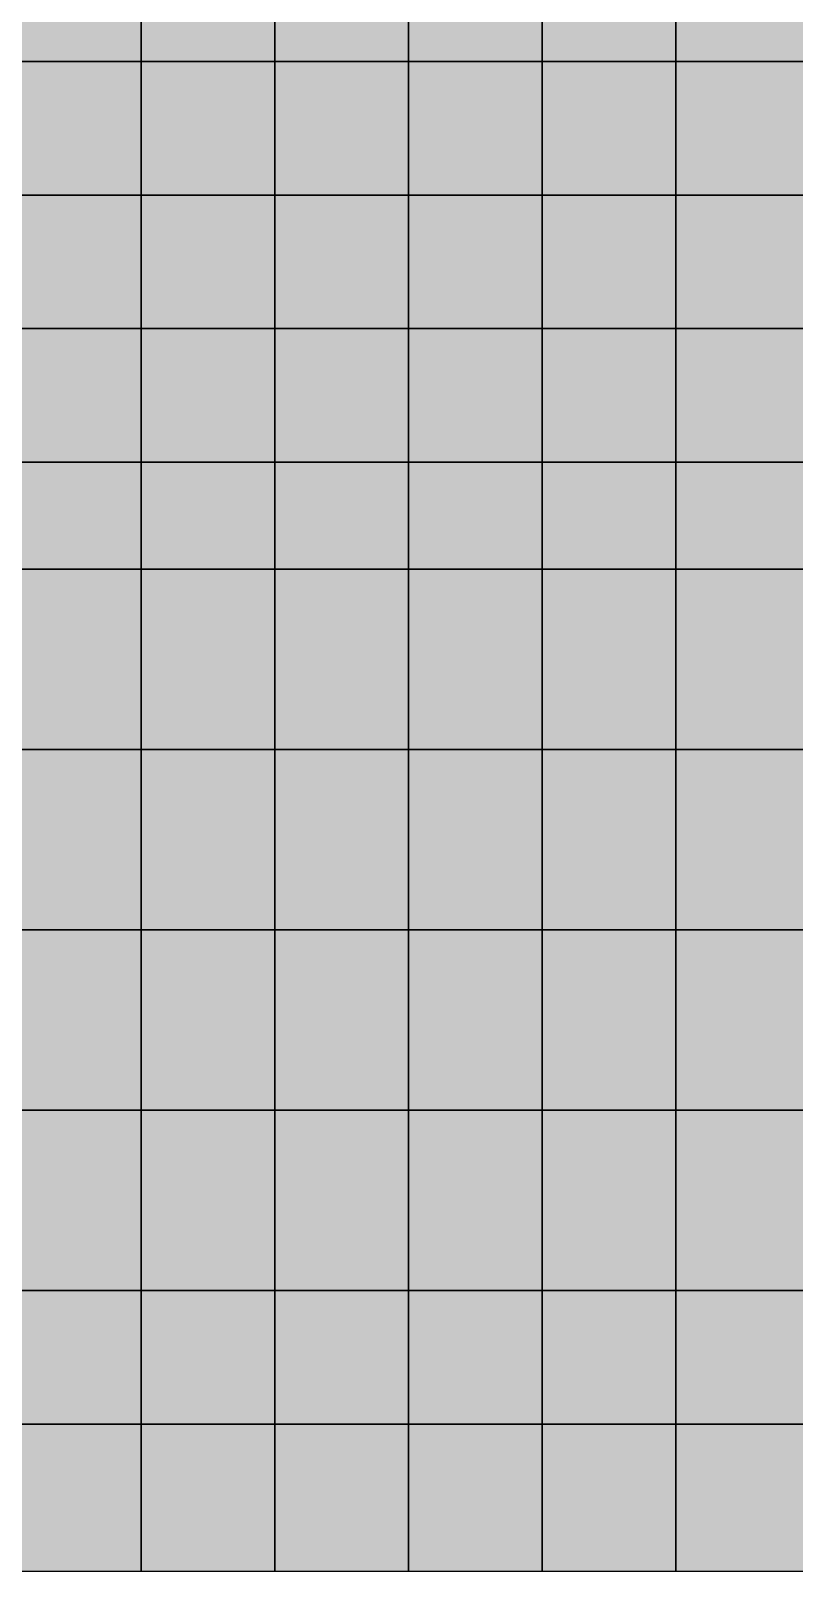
# Model space of a CAD drawing. Header units: inches. Extents: x -100 to 146, y -140 to 41.
# Drawn here: x 12.48 to 18.2, y -41.4 to -29.87 of the extents above; entities that cross this region are included whole.
import ezdxf

# ---------------------------------------------------------------- set-up
doc = ezdxf.new("R2010")
doc.units = ezdxf.units.IN
doc.header["$MEASUREMENT"] = 0
for name, color, linetype in [('Contour 1-01', 7, 'Continuous'), ('Mesh-Ag1', 7, 'Continuous'), ('Mesh-CDM(50%)_Ac1①', 7, 'Continuous'), ('Mesh-CDM(50%)_Acs', 7, 'Continuous'), ('Mesh-Dc1', 7, 'Continuous'), ('Mesh-Dg1', 7, 'Continuous'), ('Mesh-Ds1', 7, 'Continuous'), ('Undeformed Mesh-Ag1', 7, 'Continuous'), ('Undeformed Mesh-CDM(50%)_Ac1①', 7, 'Continuous'), ('Undeformed Mesh-CDM(50%)_Acs', 7, 'Continuous'), ('Undeformed Mesh-Dc1', 7, 'Continuous'), ('Undeformed Mesh-Dg1', 7, 'Continuous'), ('Undeformed Mesh-Ds1', 7, 'Continuous')]:
    doc.layers.add(name, color=color, linetype=linetype)

msp = doc.modelspace()

# ---------------------------------------------------------------- linework, layer by layer
at = {"color": 7, "true_color": 0xffffff, "transparency": 33554687}
for points in [[(13.31103, -28.5), (12.25, -28.5), (12.25, -30.1)], [(13.31103, -28.5), (12.25, -30.1), (13.31103, -30.1)], [(13.31103, -28.5), (13.31103, -30.1), (14.31103, -30.1)], [(13.31103, -28.5), (14.31103, -30.1), (14.31103, -28.5)], [(15.31103, -28.5), (14.31103, -28.5), (14.31103, -30.1)], [(15.31103, -28.5), (14.31103, -30.1), (15.31103, -30.1)], [(16.31103, -28.5), (15.31103, -28.5), (15.31103, -30.1)], [(16.31103, -28.5), (15.31103, -30.1), (16.31103, -30.1)], [(17.31103, -28.5), (16.31103, -28.5), (16.31103, -30.1)], [(17.31103, -28.5), (16.31103, -30.1), (17.31103, -30.1)], [(18.31103, -28.5), (17.31103, -28.5), (17.31103, -30.1)], [(18.31103, -28.5), (17.31103, -30.1), (18.31103, -30.1)], [(12.25, -31.1), (13.31103, -31.1), (13.31103, -30.1)], [(12.25, -31.1), (13.31103, -30.1), (12.25, -30.1)], [(13.31103, -31.1), (14.31103, -31.1), (14.31103, -30.1)], [(13.31103, -31.1), (14.31103, -30.1), (13.31103, -30.1)], [(14.31103, -31.1), (15.31103, -31.1), (15.31103, -30.1)], [(14.31103, -31.1), (15.31103, -30.1), (14.31103, -30.1)], [(15.31103, -31.1), (16.31103, -31.1), (16.31103, -30.1)], [(15.31103, -31.1), (16.31103, -30.1), (15.31103, -30.1)], [(16.31103, -31.1), (17.31103, -31.1), (17.31103, -30.1)], [(16.31103, -31.1), (17.31103, -30.1), (16.31103, -30.1)], [(17.31103, -30.1), (17.31103, -31.1), (18.31103, -31.1)], [(17.31103, -30.1), (18.31103, -31.1), (18.31103, -30.1)], [(13.31103, -31.1), (12.25, -31.1), (12.25, -32.1)], [(13.31103, -31.1), (12.25, -32.1), (13.31103, -32.1)], [(13.31103, -31.1), (13.31103, -32.1), (14.31103, -32.1)], [(13.31103, -31.1), (14.31103, -32.1), (14.31103, -31.1)], [(15.31103, -31.1), (14.31103, -31.1), (14.31103, -32.1)], [(15.31103, -31.1), (14.31103, -32.1), (15.31103, -32.1)], [(16.31103, -31.1), (15.31103, -31.1), (15.31103, -32.1)], [(16.31103, -31.1), (15.31103, -32.1), (16.31103, -32.1)], [(17.31103, -31.1), (16.31103, -31.1), (16.31103, -32.1)], [(17.31103, -31.1), (16.31103, -32.1), (17.31103, -32.1)], [(18.31103, -31.1), (17.31103, -31.1), (17.31103, -32.1)], [(18.31103, -31.1), (17.31103, -32.1), (18.31103, -32.1)], [(12.25, -33.1), (13.31103, -33.1), (13.31103, -32.1)], [(12.25, -33.1), (13.31103, -32.1), (12.25, -32.1)], [(13.31103, -33.1), (14.31103, -33.1), (14.31103, -32.1)], [(13.31103, -33.1), (14.31103, -32.1), (13.31103, -32.1)], [(14.31103, -33.1), (15.31103, -33.1), (15.31103, -32.1)], [(14.31103, -33.1), (15.31103, -32.1), (14.31103, -32.1)], [(15.31103, -33.1), (16.31103, -33.1), (16.31103, -32.1)], [(15.31103, -33.1), (16.31103, -32.1), (15.31103, -32.1)], [(16.31103, -33.1), (17.31103, -33.1), (17.31103, -32.1)], [(16.31103, -33.1), (17.31103, -32.1), (16.31103, -32.1)], [(17.31103, -33.1), (18.31103, -33.1), (18.31103, -32.1)], [(17.31103, -33.1), (18.31103, -32.1), (17.31103, -32.1)], [(12.25, -33.9), (13.31103, -33.9), (13.31103, -33.1)], [(12.25, -33.9), (13.31103, -33.1), (12.25, -33.1)], [(13.31103, -33.9), (14.31103, -33.9), (14.31103, -33.1)], [(13.31103, -33.9), (14.31103, -33.1), (13.31103, -33.1)], [(14.31103, -33.9), (15.31103, -33.9), (15.31103, -33.1)], [(14.31103, -33.9), (15.31103, -33.1), (14.31103, -33.1)], [(15.31103, -33.9), (16.31103, -33.9), (16.31103, -33.1)], [(15.31103, -33.9), (16.31103, -33.1), (15.31103, -33.1)], [(16.31103, -33.9), (17.31103, -33.9), (17.31103, -33.1)], [(16.31103, -33.9), (17.31103, -33.1), (16.31103, -33.1)], [(17.31103, -33.9), (18.31103, -33.9), (18.31103, -33.1)], [(17.31103, -33.9), (18.31103, -33.1), (17.31103, -33.1)], [(12.25, -33.9), (12.25, -35.25), (13.31103, -35.25)], [(12.25, -33.9), (13.31103, -35.25), (13.31103, -33.9)], [(13.31103, -35.25), (14.31103, -35.25), (14.31103, -33.9)], [(13.31103, -35.25), (14.31103, -33.9), (13.31103, -33.9)], [(14.31103, -35.25), (15.31103, -35.25), (15.31103, -33.9)], [(14.31103, -35.25), (15.31103, -33.9), (14.31103, -33.9)], [(15.31103, -33.9), (15.31103, -35.25), (16.31103, -35.25)], [(15.31103, -33.9), (16.31103, -35.25), (16.31103, -33.9)], [(16.31103, -35.25), (17.31103, -35.25), (17.31103, -33.9)], [(16.31103, -35.25), (17.31103, -33.9), (16.31103, -33.9)], [(17.31103, -33.9), (17.31103, -35.25), (18.31103, -35.25)], [(17.31103, -33.9), (18.31103, -35.25), (18.31103, -33.9)], [(12.25, -36.6), (13.31103, -36.6), (13.31103, -35.25)], [(12.25, -36.6), (13.31103, -35.25), (12.25, -35.25)], [(13.31103, -36.6), (14.31103, -36.6), (14.31103, -35.25)], [(13.31103, -36.6), (14.31103, -35.25), (13.31103, -35.25)], [(14.31103, -36.6), (15.31103, -36.6), (15.31103, -35.25)], [(14.31103, -36.6), (15.31103, -35.25), (14.31103, -35.25)], [(15.31103, -36.6), (16.31103, -36.6), (16.31103, -35.25)], [(15.31103, -36.6), (16.31103, -35.25), (15.31103, -35.25)], [(16.31103, -36.6), (17.31103, -36.6), (17.31103, -35.25)], [(16.31103, -36.6), (17.31103, -35.25), (16.31103, -35.25)], [(17.31103, -35.25), (17.31103, -36.6), (18.31103, -36.6)], [(17.31103, -35.25), (18.31103, -36.6), (18.31103, -35.25)], [(12.25, -37.95), (13.31103, -37.95), (13.31103, -36.6)], [(12.25, -37.95), (13.31103, -36.6), (12.25, -36.6)], [(13.31103, -37.95), (14.31103, -37.95), (14.31103, -36.6)], [(13.31103, -37.95), (14.31103, -36.6), (13.31103, -36.6)], [(14.31103, -37.95), (15.31103, -37.95), (15.31103, -36.6)], [(14.31103, -37.95), (15.31103, -36.6), (14.31103, -36.6)], [(15.31103, -36.6), (15.31103, -37.95), (16.31103, -37.95)], [(15.31103, -36.6), (16.31103, -37.95), (16.31103, -36.6)], [(16.31103, -37.95), (17.31103, -37.95), (17.31103, -36.6)], [(16.31103, -37.95), (17.31103, -36.6), (16.31103, -36.6)], [(17.31103, -36.6), (17.31103, -37.95), (18.31103, -37.95)], [(17.31103, -36.6), (18.31103, -37.95), (18.31103, -36.6)], [(13.31103, -37.95), (12.25, -37.95), (12.25, -39.3)], [(13.31103, -37.95), (12.25, -39.3), (13.31103, -39.3)], [(13.31103, -37.95), (13.31103, -39.3), (14.31103, -39.3)], [(13.31103, -37.95), (14.31103, -39.3), (14.31103, -37.95)], [(15.31103, -37.95), (14.31103, -37.95), (14.31103, -39.3)], [(15.31103, -37.95), (14.31103, -39.3), (15.31103, -39.3)], [(16.31103, -37.95), (15.31103, -37.95), (15.31103, -39.3)], [(16.31103, -37.95), (15.31103, -39.3), (16.31103, -39.3)], [(17.31103, -37.95), (16.31103, -37.95), (16.31103, -39.3)], [(17.31103, -37.95), (16.31103, -39.3), (17.31103, -39.3)], [(17.31103, -37.95), (17.31103, -39.3), (18.31103, -39.3)], [(17.31103, -37.95), (18.31103, -39.3), (18.31103, -37.95)], [(12.25, -40.3), (13.31103, -40.3), (13.31103, -39.3)], [(12.25, -40.3), (13.31103, -39.3), (12.25, -39.3)], [(13.31103, -39.3), (13.31103, -40.3), (14.31103, -40.3)], [(13.31103, -39.3), (14.31103, -40.3), (14.31103, -39.3)], [(14.31103, -40.3), (15.31103, -40.3), (15.31103, -39.3)], [(14.31103, -40.3), (15.31103, -39.3), (14.31103, -39.3)], [(15.31103, -40.3), (16.31103, -40.3), (16.31103, -39.3)], [(15.31103, -40.3), (16.31103, -39.3), (15.31103, -39.3)], [(16.31103, -40.3), (17.31103, -40.3), (17.31103, -39.3)], [(16.31103, -40.3), (17.31103, -39.3), (16.31103, -39.3)], [(17.31103, -40.3), (18.31103, -40.3), (18.31103, -39.3)], [(17.31103, -40.3), (18.31103, -39.3), (17.31103, -39.3)], [(13.31103, -40.3), (12.25, -40.3), (12.25, -41.4)], [(13.31103, -40.3), (12.25, -41.4), (13.31103, -41.4)], [(13.31103, -40.3), (13.31103, -41.4), (14.31103, -41.4)], [(13.31103, -40.3), (14.31103, -41.4), (14.31103, -40.3)], [(15.31103, -40.3), (14.31103, -40.3), (14.31103, -41.4)], [(15.31103, -40.3), (14.31103, -41.4), (15.31103, -41.4)], [(16.31103, -40.3), (15.31103, -40.3), (15.31103, -41.4)], [(16.31103, -40.3), (15.31103, -41.4), (16.31103, -41.4)], [(17.31103, -40.3), (16.31103, -40.3), (16.31103, -41.4)], [(17.31103, -40.3), (16.31103, -41.4), (17.31103, -41.4)], [(18.31103, -40.3), (17.31103, -40.3), (17.31103, -41.4)], [(18.31103, -40.3), (17.31103, -41.4), (18.31103, -41.4)]]:
    msp.add_solid(points, dxfattribs=at)
at = {"layer": 'Contour 1-01', "color": 5, "true_color": 0x0000ff}
for points in [[(13.31103, -28.5), (12.25, -28.5), (12.25, -30.1)], [(13.31103, -28.5), (12.25, -30.1), (13.31103, -30.1)], [(13.31103, -28.5), (13.31103, -30.1), (14.31103, -30.1)], [(13.31103, -28.5), (14.31103, -30.1), (14.31103, -28.5)], [(15.31103, -28.5), (14.31103, -28.5), (14.31103, -30.1)], [(15.31103, -28.5), (14.31103, -30.1), (15.31103, -30.1)], [(16.31103, -28.5), (15.31103, -28.5), (15.31103, -30.1)], [(16.31103, -28.5), (15.31103, -30.1), (16.31103, -30.1)], [(17.31103, -28.5), (16.31103, -28.5), (16.31103, -30.1)], [(17.31103, -28.5), (16.31103, -30.1), (17.31103, -30.1)], [(18.31103, -28.5), (17.31103, -28.5), (17.31103, -30.1)], [(18.31103, -28.5), (17.31103, -30.1), (18.31103, -30.1)], [(12.25, -31.1), (13.31103, -31.1), (13.31103, -30.1)], [(12.25, -31.1), (13.31103, -30.1), (12.25, -30.1)], [(13.31103, -31.1), (14.31103, -31.1), (14.31103, -30.1)], [(13.31103, -31.1), (14.31103, -30.1), (13.31103, -30.1)], [(14.31103, -31.1), (15.31103, -31.1), (15.31103, -30.1)], [(14.31103, -31.1), (15.31103, -30.1), (14.31103, -30.1)], [(15.31103, -31.1), (16.31103, -31.1), (16.31103, -30.1)], [(15.31103, -31.1), (16.31103, -30.1), (15.31103, -30.1)], [(16.31103, -31.1), (17.31103, -31.1), (17.31103, -30.1)], [(16.31103, -31.1), (17.31103, -30.1), (16.31103, -30.1)], [(17.31103, -30.1), (17.31103, -31.1), (18.31103, -31.1)], [(17.31103, -30.1), (18.31103, -31.1), (18.31103, -30.1)], [(13.31103, -31.1), (12.25, -31.1), (12.25, -32.1)], [(13.31103, -31.1), (12.25, -32.1), (13.31103, -32.1)], [(13.31103, -31.1), (13.31103, -32.1), (14.31103, -32.1)], [(13.31103, -31.1), (14.31103, -32.1), (14.31103, -31.1)], [(15.31103, -31.1), (14.31103, -31.1), (14.31103, -32.1)], [(15.31103, -31.1), (14.31103, -32.1), (15.31103, -32.1)], [(16.31103, -31.1), (15.31103, -31.1), (15.31103, -32.1)], [(16.31103, -31.1), (15.31103, -32.1), (16.31103, -32.1)], [(17.31103, -31.1), (16.31103, -31.1), (16.31103, -32.1)], [(17.31103, -31.1), (16.31103, -32.1), (17.31103, -32.1)], [(18.31103, -31.1), (17.31103, -31.1), (17.31103, -32.1)], [(18.31103, -31.1), (17.31103, -32.1), (18.31103, -32.1)], [(12.25, -33.1), (13.31103, -33.1), (13.31103, -32.1)], [(12.25, -33.1), (13.31103, -32.1), (12.25, -32.1)], [(13.31103, -33.1), (14.31103, -33.1), (14.31103, -32.1)], [(13.31103, -33.1), (14.31103, -32.1), (13.31103, -32.1)], [(14.31103, -33.1), (15.31103, -33.1), (15.31103, -32.1)], [(14.31103, -33.1), (15.31103, -32.1), (14.31103, -32.1)], [(15.31103, -33.1), (16.31103, -33.1), (16.31103, -32.1)], [(15.31103, -33.1), (16.31103, -32.1), (15.31103, -32.1)], [(16.31103, -33.1), (17.31103, -33.1), (17.31103, -32.1)], [(16.31103, -33.1), (17.31103, -32.1), (16.31103, -32.1)], [(17.31103, -33.1), (18.31103, -33.1), (18.31103, -32.1)], [(17.31103, -33.1), (18.31103, -32.1), (17.31103, -32.1)], [(12.25, -33.9), (13.31103, -33.9), (13.31103, -33.1)], [(12.25, -33.9), (13.31103, -33.1), (12.25, -33.1)], [(13.31103, -33.9), (14.31103, -33.9), (14.31103, -33.1)], [(13.31103, -33.9), (14.31103, -33.1), (13.31103, -33.1)], [(14.31103, -33.9), (15.31103, -33.9), (15.31103, -33.1)], [(14.31103, -33.9), (15.31103, -33.1), (14.31103, -33.1)], [(15.31103, -33.9), (16.31103, -33.9), (16.31103, -33.1)], [(15.31103, -33.9), (16.31103, -33.1), (15.31103, -33.1)], [(16.31103, -33.9), (17.31103, -33.9), (17.31103, -33.1)], [(16.31103, -33.9), (17.31103, -33.1), (16.31103, -33.1)], [(17.31103, -33.9), (18.31103, -33.9), (18.31103, -33.1)], [(17.31103, -33.9), (18.31103, -33.1), (17.31103, -33.1)], [(12.25, -33.9), (12.25, -35.25), (13.31103, -35.25)], [(12.25, -33.9), (13.31103, -35.25), (13.31103, -33.9)], [(13.31103, -35.25), (14.31103, -35.25), (14.31103, -33.9)], [(13.31103, -35.25), (14.31103, -33.9), (13.31103, -33.9)], [(14.31103, -35.25), (15.31103, -35.25), (15.31103, -33.9)], [(14.31103, -35.25), (15.31103, -33.9), (14.31103, -33.9)], [(15.31103, -33.9), (15.31103, -35.25), (16.31103, -35.25)], [(15.31103, -33.9), (16.31103, -35.25), (16.31103, -33.9)], [(16.31103, -35.25), (17.31103, -35.25), (17.31103, -33.9)], [(16.31103, -35.25), (17.31103, -33.9), (16.31103, -33.9)], [(17.31103, -33.9), (17.31103, -35.25), (18.31103, -35.25)], [(17.31103, -33.9), (18.31103, -35.25), (18.31103, -33.9)], [(12.25, -36.6), (13.31103, -36.6), (13.31103, -35.25)], [(12.25, -36.6), (13.31103, -35.25), (12.25, -35.25)], [(13.31103, -36.6), (14.31103, -36.6), (14.31103, -35.25)], [(13.31103, -36.6), (14.31103, -35.25), (13.31103, -35.25)], [(14.31103, -36.6), (15.31103, -36.6), (15.31103, -35.25)], [(14.31103, -36.6), (15.31103, -35.25), (14.31103, -35.25)], [(15.31103, -36.6), (16.31103, -36.6), (16.31103, -35.25)], [(15.31103, -36.6), (16.31103, -35.25), (15.31103, -35.25)], [(16.31103, -36.6), (17.31103, -36.6), (17.31103, -35.25)], [(16.31103, -36.6), (17.31103, -35.25), (16.31103, -35.25)], [(17.31103, -35.25), (17.31103, -36.6), (18.31103, -36.6)], [(17.31103, -35.25), (18.31103, -36.6), (18.31103, -35.25)], [(12.25, -37.95), (13.31103, -37.95), (13.31103, -36.6)], [(12.25, -37.95), (13.31103, -36.6), (12.25, -36.6)], [(13.31103, -37.95), (14.31103, -37.95), (14.31103, -36.6)], [(13.31103, -37.95), (14.31103, -36.6), (13.31103, -36.6)], [(14.31103, -37.95), (15.31103, -37.95), (15.31103, -36.6)], [(14.31103, -37.95), (15.31103, -36.6), (14.31103, -36.6)], [(15.31103, -36.6), (15.31103, -37.95), (16.31103, -37.95)], [(15.31103, -36.6), (16.31103, -37.95), (16.31103, -36.6)], [(16.31103, -37.95), (17.31103, -37.95), (17.31103, -36.6)], [(16.31103, -37.95), (17.31103, -36.6), (16.31103, -36.6)], [(17.31103, -36.6), (17.31103, -37.95), (18.31103, -37.95)], [(17.31103, -36.6), (18.31103, -37.95), (18.31103, -36.6)], [(13.31103, -37.95), (12.25, -37.95), (12.25, -39.3)], [(13.31103, -37.95), (12.25, -39.3), (13.31103, -39.3)], [(13.31103, -37.95), (13.31103, -39.3), (14.31103, -39.3)], [(13.31103, -37.95), (14.31103, -39.3), (14.31103, -37.95)], [(15.31103, -37.95), (14.31103, -37.95), (14.31103, -39.3)], [(15.31103, -37.95), (14.31103, -39.3), (15.31103, -39.3)], [(16.31103, -37.95), (15.31103, -37.95), (15.31103, -39.3)], [(16.31103, -37.95), (15.31103, -39.3), (16.31103, -39.3)], [(17.31103, -37.95), (16.31103, -37.95), (16.31103, -39.3)], [(17.31103, -37.95), (16.31103, -39.3), (17.31103, -39.3)], [(17.31103, -37.95), (17.31103, -39.3), (18.31103, -39.3)], [(17.31103, -37.95), (18.31103, -39.3), (18.31103, -37.95)], [(12.25, -40.3), (13.31103, -40.3), (13.31103, -39.3)], [(12.25, -40.3), (13.31103, -39.3), (12.25, -39.3)], [(13.31103, -39.3), (13.31103, -40.3), (14.31103, -40.3)], [(13.31103, -39.3), (14.31103, -40.3), (14.31103, -39.3)], [(14.31103, -40.3), (15.31103, -40.3), (15.31103, -39.3)], [(14.31103, -40.3), (15.31103, -39.3), (14.31103, -39.3)], [(15.31103, -40.3), (16.31103, -40.3), (16.31103, -39.3)], [(15.31103, -40.3), (16.31103, -39.3), (15.31103, -39.3)], [(16.31103, -40.3), (17.31103, -40.3), (17.31103, -39.3)], [(16.31103, -40.3), (17.31103, -39.3), (16.31103, -39.3)], [(17.31103, -40.3), (18.31103, -40.3), (18.31103, -39.3)], [(17.31103, -40.3), (18.31103, -39.3), (17.31103, -39.3)], [(13.31103, -40.3), (12.25, -40.3), (12.25, -41.4)], [(13.31103, -40.3), (12.25, -41.4), (13.31103, -41.4)], [(13.31103, -40.3), (13.31103, -41.4), (14.31103, -41.4)], [(13.31103, -40.3), (14.31103, -41.4), (14.31103, -40.3)], [(15.31103, -40.3), (14.31103, -40.3), (14.31103, -41.4)], [(15.31103, -40.3), (14.31103, -41.4), (15.31103, -41.4)], [(16.31103, -40.3), (15.31103, -40.3), (15.31103, -41.4)], [(16.31103, -40.3), (15.31103, -41.4), (16.31103, -41.4)], [(17.31103, -40.3), (16.31103, -40.3), (16.31103, -41.4)], [(17.31103, -40.3), (16.31103, -41.4), (17.31103, -41.4)], [(18.31103, -40.3), (17.31103, -40.3), (17.31103, -41.4)], [(18.31103, -40.3), (17.31103, -41.4), (18.31103, -41.4)]]:
    msp.add_solid(points, dxfattribs=at)
at = {"layer": 'Mesh-Ag1', "color": 18, "true_color": 0x000000, "transparency": 33554559}
for p, q in [((13.31103, -33.1), (12.25, -33.1)), ((13.31103, -33.9), (13.31103, -33.1)), ((14.31103, -33.1), (13.31103, -33.1)), ((13.31103, -33.1), (13.31103, -33.9)), ((14.31103, -33.9), (14.31103, -33.1)), ((15.31103, -33.1), (14.31103, -33.1)), ((14.31103, -33.1), (14.31103, -33.9)), ((15.31103, -33.9), (15.31103, -33.1)), ((16.31103, -33.1), (15.31103, -33.1)), ((15.31103, -33.1), (15.31103, -33.9)), ((16.31103, -33.9), (16.31103, -33.1)), ((17.31103, -33.1), (16.31103, -33.1)), ((16.31103, -33.1), (16.31103, -33.9)), ((17.31103, -33.9), (17.31103, -33.1)), ((18.31103, -33.1), (17.31103, -33.1)), ((17.31103, -33.1), (17.31103, -33.9)), ((12.25, -33.9), (13.31103, -33.9)), ((13.31103, -33.9), (14.31103, -33.9)), ((14.31103, -33.9), (15.31103, -33.9)), ((15.31103, -33.9), (16.31103, -33.9)), ((16.31103, -33.9), (17.31103, -33.9)), ((17.31103, -33.9), (18.31103, -33.9))]:
    msp.add_line(p, q, dxfattribs=at)
at = {"layer": 'Mesh-CDM(50%)_Ac1①', "color": 18, "true_color": 0x000000, "transparency": 33554559}
for p, q in [((13.31103, -30.1), (13.31103, -28.5)), ((13.31103, -28.5), (13.31103, -30.1)), ((14.31103, -30.1), (14.31103, -28.5)), ((14.31103, -28.5), (14.31103, -30.1)), ((15.31103, -30.1), (15.31103, -28.5)), ((15.31103, -28.5), (15.31103, -30.1)), ((16.31103, -30.1), (16.31103, -28.5)), ((16.31103, -28.5), (16.31103, -30.1)), ((17.31103, -30.1), (17.31103, -28.5)), ((17.31103, -28.5), (17.31103, -30.1)), ((12.25, -30.1), (13.31103, -30.1)), ((13.31103, -30.1), (14.31103, -30.1)), ((14.31103, -30.1), (15.31103, -30.1)), ((15.31103, -30.1), (16.31103, -30.1)), ((16.31103, -30.1), (17.31103, -30.1)), ((17.31103, -30.1), (18.31103, -30.1))]:
    msp.add_line(p, q, dxfattribs=at)
at = {"layer": 'Mesh-CDM(50%)_Acs', "color": 18, "true_color": 0x000000, "transparency": 33554559}
for p, q in [((13.31103, -30.1), (12.25, -30.1)), ((13.31103, -31.1), (13.31103, -30.1)), ((14.31103, -30.1), (13.31103, -30.1)), ((13.31103, -30.1), (13.31103, -31.1)), ((14.31103, -31.1), (14.31103, -30.1)), ((15.31103, -30.1), (14.31103, -30.1)), ((14.31103, -30.1), (14.31103, -31.1)), ((15.31103, -31.1), (15.31103, -30.1)), ((16.31103, -30.1), (15.31103, -30.1)), ((15.31103, -30.1), (15.31103, -31.1)), ((16.31103, -31.1), (16.31103, -30.1)), ((17.31103, -30.1), (16.31103, -30.1)), ((16.31103, -30.1), (16.31103, -31.1)), ((17.31103, -31.1), (17.31103, -30.1)), ((17.31103, -30.1), (17.31103, -31.1)), ((18.31103, -30.1), (17.31103, -30.1)), ((13.31103, -31.1), (12.25, -31.1)), ((12.25, -31.1), (13.31103, -31.1)), ((13.31103, -32.1), (13.31103, -31.1)), ((13.31103, -31.1), (13.31103, -32.1)), ((14.31103, -31.1), (13.31103, -31.1)), ((13.31103, -31.1), (14.31103, -31.1)), ((14.31103, -32.1), (14.31103, -31.1)), ((15.31103, -31.1), (14.31103, -31.1)), ((14.31103, -31.1), (14.31103, -32.1)), ((14.31103, -31.1), (15.31103, -31.1)), ((15.31103, -32.1), (15.31103, -31.1)), ((16.31103, -31.1), (15.31103, -31.1)), ((15.31103, -31.1), (15.31103, -32.1)), ((15.31103, -31.1), (16.31103, -31.1)), ((16.31103, -32.1), (16.31103, -31.1)), ((17.31103, -31.1), (16.31103, -31.1)), ((16.31103, -31.1), (16.31103, -32.1)), ((16.31103, -31.1), (17.31103, -31.1)), ((17.31103, -32.1), (17.31103, -31.1)), ((18.31103, -31.1), (17.31103, -31.1)), ((17.31103, -31.1), (17.31103, -32.1)), ((17.31103, -31.1), (18.31103, -31.1)), ((13.31103, -32.1), (12.25, -32.1)), ((12.25, -32.1), (13.31103, -32.1)), ((13.31103, -33.1), (13.31103, -32.1)), ((14.31103, -32.1), (13.31103, -32.1)), ((13.31103, -32.1), (13.31103, -33.1)), ((13.31103, -32.1), (14.31103, -32.1)), ((14.31103, -33.1), (14.31103, -32.1)), ((15.31103, -32.1), (14.31103, -32.1)), ((14.31103, -32.1), (14.31103, -33.1)), ((14.31103, -32.1), (15.31103, -32.1)), ((15.31103, -33.1), (15.31103, -32.1)), ((16.31103, -32.1), (15.31103, -32.1)), ((15.31103, -32.1), (15.31103, -33.1)), ((15.31103, -32.1), (16.31103, -32.1)), ((16.31103, -33.1), (16.31103, -32.1)), ((17.31103, -32.1), (16.31103, -32.1)), ((16.31103, -32.1), (16.31103, -33.1)), ((16.31103, -32.1), (17.31103, -32.1)), ((17.31103, -33.1), (17.31103, -32.1)), ((18.31103, -32.1), (17.31103, -32.1)), ((17.31103, -32.1), (17.31103, -33.1)), ((17.31103, -32.1), (18.31103, -32.1)), ((12.25, -33.1), (13.31103, -33.1)), ((13.31103, -33.1), (14.31103, -33.1)), ((14.31103, -33.1), (15.31103, -33.1)), ((15.31103, -33.1), (16.31103, -33.1)), ((16.31103, -33.1), (17.31103, -33.1)), ((17.31103, -33.1), (18.31103, -33.1))]:
    msp.add_line(p, q, dxfattribs=at)
at = {"layer": 'Mesh-Dc1', "color": 18, "true_color": 0x000000, "transparency": 33554559}
for p, q in [((13.31103, -33.9), (12.25, -33.9)), ((13.31103, -35.25), (13.31103, -33.9)), ((14.31103, -33.9), (13.31103, -33.9)), ((13.31103, -33.9), (13.31103, -35.25)), ((14.31103, -35.25), (14.31103, -33.9)), ((15.31103, -33.9), (14.31103, -33.9)), ((14.31103, -33.9), (14.31103, -35.25)), ((15.31103, -35.25), (15.31103, -33.9)), ((15.31103, -33.9), (15.31103, -35.25)), ((16.31103, -33.9), (15.31103, -33.9)), ((16.31103, -35.25), (16.31103, -33.9)), ((17.31103, -33.9), (16.31103, -33.9)), ((16.31103, -33.9), (16.31103, -35.25)), ((17.31103, -35.25), (17.31103, -33.9)), ((17.31103, -33.9), (17.31103, -35.25)), ((18.31103, -33.9), (17.31103, -33.9)), ((13.31103, -35.25), (12.25, -35.25)), ((12.25, -35.25), (13.31103, -35.25)), ((13.31103, -36.6), (13.31103, -35.25)), ((14.31103, -35.25), (13.31103, -35.25)), ((13.31103, -35.25), (13.31103, -36.6)), ((13.31103, -35.25), (14.31103, -35.25)), ((14.31103, -36.6), (14.31103, -35.25)), ((15.31103, -35.25), (14.31103, -35.25)), ((14.31103, -35.25), (14.31103, -36.6)), ((14.31103, -35.25), (15.31103, -35.25)), ((15.31103, -36.6), (15.31103, -35.25)), ((16.31103, -35.25), (15.31103, -35.25)), ((15.31103, -35.25), (15.31103, -36.6)), ((15.31103, -35.25), (16.31103, -35.25)), ((16.31103, -36.6), (16.31103, -35.25)), ((17.31103, -35.25), (16.31103, -35.25)), ((16.31103, -35.25), (16.31103, -36.6)), ((16.31103, -35.25), (17.31103, -35.25)), ((17.31103, -36.6), (17.31103, -35.25)), ((17.31103, -35.25), (17.31103, -36.6)), ((18.31103, -35.25), (17.31103, -35.25)), ((17.31103, -35.25), (18.31103, -35.25)), ((13.31103, -36.6), (12.25, -36.6)), ((12.25, -36.6), (13.31103, -36.6)), ((13.31103, -37.95), (13.31103, -36.6)), ((14.31103, -36.6), (13.31103, -36.6)), ((13.31103, -36.6), (13.31103, -37.95)), ((13.31103, -36.6), (14.31103, -36.6)), ((14.31103, -37.95), (14.31103, -36.6)), ((15.31103, -36.6), (14.31103, -36.6)), ((14.31103, -36.6), (14.31103, -37.95)), ((14.31103, -36.6), (15.31103, -36.6)), ((15.31103, -37.95), (15.31103, -36.6)), ((15.31103, -36.6), (15.31103, -37.95)), ((16.31103, -36.6), (15.31103, -36.6)), ((15.31103, -36.6), (16.31103, -36.6)), ((16.31103, -37.95), (16.31103, -36.6)), ((17.31103, -36.6), (16.31103, -36.6)), ((16.31103, -36.6), (16.31103, -37.95)), ((16.31103, -36.6), (17.31103, -36.6)), ((17.31103, -37.95), (17.31103, -36.6)), ((17.31103, -36.6), (18.31103, -36.6)), ((17.31103, -36.6), (17.31103, -37.95)), ((18.31103, -36.6), (17.31103, -36.6)), ((12.25, -37.95), (13.31103, -37.95)), ((13.31103, -37.95), (12.25, -37.95)), ((13.31103, -39.3), (13.31103, -37.95)), ((13.31103, -37.95), (13.31103, -39.3)), ((14.31103, -37.95), (13.31103, -37.95)), ((13.31103, -37.95), (14.31103, -37.95)), ((14.31103, -39.3), (14.31103, -37.95)), ((15.31103, -37.95), (14.31103, -37.95)), ((14.31103, -37.95), (14.31103, -39.3)), ((14.31103, -37.95), (15.31103, -37.95)), ((15.31103, -39.3), (15.31103, -37.95)), ((16.31103, -37.95), (15.31103, -37.95)), ((15.31103, -37.95), (15.31103, -39.3)), ((15.31103, -37.95), (16.31103, -37.95)), ((16.31103, -39.3), (16.31103, -37.95)), ((17.31103, -37.95), (16.31103, -37.95)), ((16.31103, -37.95), (16.31103, -39.3)), ((16.31103, -37.95), (17.31103, -37.95)), ((17.31103, -39.3), (17.31103, -37.95)), ((17.31103, -37.95), (17.31103, -39.3)), ((18.31103, -37.95), (17.31103, -37.95)), ((17.31103, -37.95), (18.31103, -37.95)), ((12.25, -39.3), (13.31103, -39.3)), ((13.31103, -39.3), (14.31103, -39.3)), ((14.31103, -39.3), (15.31103, -39.3)), ((15.31103, -39.3), (16.31103, -39.3)), ((16.31103, -39.3), (17.31103, -39.3)), ((17.31103, -39.3), (18.31103, -39.3))]:
    msp.add_line(p, q, dxfattribs=at)
at = {"layer": 'Mesh-Dg1', "color": 18, "true_color": 0x000000, "transparency": 33554559}
for p, q in [((13.31103, -40.3), (12.25, -40.3)), ((13.31103, -41.4), (13.31103, -40.3)), ((13.31103, -40.3), (13.31103, -41.4)), ((14.31103, -40.3), (13.31103, -40.3)), ((14.31103, -41.4), (14.31103, -40.3)), ((15.31103, -40.3), (14.31103, -40.3)), ((14.31103, -40.3), (14.31103, -41.4)), ((15.31103, -41.4), (15.31103, -40.3)), ((16.31103, -40.3), (15.31103, -40.3)), ((15.31103, -40.3), (15.31103, -41.4)), ((16.31103, -41.4), (16.31103, -40.3)), ((17.31103, -40.3), (16.31103, -40.3)), ((16.31103, -40.3), (16.31103, -41.4)), ((17.31103, -41.4), (17.31103, -40.3)), ((18.31103, -40.3), (17.31103, -40.3)), ((17.31103, -40.3), (17.31103, -41.4)), ((12.25, -41.4), (13.31103, -41.4)), ((13.31103, -41.4), (14.31103, -41.4)), ((14.31103, -41.4), (15.31103, -41.4)), ((15.31103, -41.4), (16.31103, -41.4)), ((16.31103, -41.4), (17.31103, -41.4)), ((17.31103, -41.4), (18.31103, -41.4))]:
    msp.add_line(p, q, dxfattribs=at)
at = {"layer": 'Mesh-Ds1', "color": 18, "true_color": 0x000000, "transparency": 33554559}
for p, q in [((13.31103, -39.3), (12.25, -39.3)), ((13.31103, -40.3), (13.31103, -39.3)), ((13.31103, -39.3), (13.31103, -40.3)), ((14.31103, -39.3), (13.31103, -39.3)), ((14.31103, -40.3), (14.31103, -39.3)), ((15.31103, -39.3), (14.31103, -39.3)), ((14.31103, -39.3), (14.31103, -40.3)), ((15.31103, -40.3), (15.31103, -39.3)), ((16.31103, -39.3), (15.31103, -39.3)), ((15.31103, -39.3), (15.31103, -40.3)), ((16.31103, -40.3), (16.31103, -39.3)), ((17.31103, -39.3), (16.31103, -39.3)), ((16.31103, -39.3), (16.31103, -40.3)), ((17.31103, -40.3), (17.31103, -39.3)), ((18.31103, -39.3), (17.31103, -39.3)), ((17.31103, -39.3), (17.31103, -40.3)), ((12.25, -40.3), (13.31103, -40.3)), ((13.31103, -40.3), (14.31103, -40.3)), ((14.31103, -40.3), (15.31103, -40.3)), ((15.31103, -40.3), (16.31103, -40.3)), ((16.31103, -40.3), (17.31103, -40.3)), ((17.31103, -40.3), (18.31103, -40.3))]:
    msp.add_line(p, q, dxfattribs=at)
at = {"layer": 'Undeformed Mesh-Ag1', "color": 8, "true_color": 0x808080, "transparency": 33554687}
for p, q in [((13.31103, -33.1), (12.25, -33.1)), ((13.31103, -33.9), (13.31103, -33.1)), ((14.31103, -33.1), (13.31103, -33.1)), ((13.31103, -33.1), (13.31103, -33.9)), ((14.31103, -33.9), (14.31103, -33.1)), ((15.31103, -33.1), (14.31103, -33.1)), ((14.31103, -33.1), (14.31103, -33.9)), ((15.31103, -33.9), (15.31103, -33.1)), ((16.31103, -33.1), (15.31103, -33.1)), ((15.31103, -33.1), (15.31103, -33.9)), ((16.31103, -33.9), (16.31103, -33.1)), ((17.31103, -33.1), (16.31103, -33.1)), ((16.31103, -33.1), (16.31103, -33.9)), ((17.31103, -33.9), (17.31103, -33.1)), ((18.31103, -33.1), (17.31103, -33.1)), ((17.31103, -33.1), (17.31103, -33.9)), ((12.25, -33.9), (13.31103, -33.9)), ((13.31103, -33.9), (14.31103, -33.9)), ((14.31103, -33.9), (15.31103, -33.9)), ((15.31103, -33.9), (16.31103, -33.9)), ((16.31103, -33.9), (17.31103, -33.9)), ((17.31103, -33.9), (18.31103, -33.9))]:
    msp.add_line(p, q, dxfattribs=at)
at = {"layer": 'Undeformed Mesh-CDM(50%)_Ac1①', "color": 8, "true_color": 0x808080, "transparency": 33554687}
for p, q in [((13.31103, -30.1), (13.31103, -28.5)), ((13.31103, -28.5), (13.31103, -30.1)), ((14.31103, -30.1), (14.31103, -28.5)), ((14.31103, -28.5), (14.31103, -30.1)), ((15.31103, -30.1), (15.31103, -28.5)), ((15.31103, -28.5), (15.31103, -30.1)), ((16.31103, -30.1), (16.31103, -28.5)), ((16.31103, -28.5), (16.31103, -30.1)), ((17.31103, -30.1), (17.31103, -28.5)), ((17.31103, -28.5), (17.31103, -30.1)), ((12.25, -30.1), (13.31103, -30.1)), ((13.31103, -30.1), (14.31103, -30.1)), ((14.31103, -30.1), (15.31103, -30.1)), ((15.31103, -30.1), (16.31103, -30.1)), ((16.31103, -30.1), (17.31103, -30.1)), ((17.31103, -30.1), (18.31103, -30.1))]:
    msp.add_line(p, q, dxfattribs=at)
at = {"layer": 'Undeformed Mesh-CDM(50%)_Acs', "color": 8, "true_color": 0x808080, "transparency": 33554687}
for p, q in [((13.31103, -30.1), (12.25, -30.1)), ((13.31103, -31.1), (13.31103, -30.1)), ((14.31103, -30.1), (13.31103, -30.1)), ((13.31103, -30.1), (13.31103, -31.1)), ((14.31103, -31.1), (14.31103, -30.1)), ((15.31103, -30.1), (14.31103, -30.1)), ((14.31103, -30.1), (14.31103, -31.1)), ((15.31103, -31.1), (15.31103, -30.1)), ((16.31103, -30.1), (15.31103, -30.1)), ((15.31103, -30.1), (15.31103, -31.1)), ((16.31103, -31.1), (16.31103, -30.1)), ((17.31103, -30.1), (16.31103, -30.1)), ((16.31103, -30.1), (16.31103, -31.1)), ((17.31103, -31.1), (17.31103, -30.1)), ((17.31103, -30.1), (17.31103, -31.1)), ((18.31103, -30.1), (17.31103, -30.1)), ((13.31103, -31.1), (12.25, -31.1)), ((12.25, -31.1), (13.31103, -31.1)), ((13.31103, -32.1), (13.31103, -31.1)), ((13.31103, -31.1), (13.31103, -32.1)), ((14.31103, -31.1), (13.31103, -31.1)), ((13.31103, -31.1), (14.31103, -31.1)), ((14.31103, -32.1), (14.31103, -31.1)), ((15.31103, -31.1), (14.31103, -31.1)), ((14.31103, -31.1), (14.31103, -32.1)), ((14.31103, -31.1), (15.31103, -31.1)), ((15.31103, -32.1), (15.31103, -31.1)), ((16.31103, -31.1), (15.31103, -31.1)), ((15.31103, -31.1), (15.31103, -32.1)), ((15.31103, -31.1), (16.31103, -31.1)), ((16.31103, -32.1), (16.31103, -31.1)), ((17.31103, -31.1), (16.31103, -31.1)), ((16.31103, -31.1), (16.31103, -32.1)), ((16.31103, -31.1), (17.31103, -31.1)), ((17.31103, -32.1), (17.31103, -31.1)), ((18.31103, -31.1), (17.31103, -31.1)), ((17.31103, -31.1), (17.31103, -32.1)), ((17.31103, -31.1), (18.31103, -31.1)), ((13.31103, -32.1), (12.25, -32.1)), ((12.25, -32.1), (13.31103, -32.1)), ((13.31103, -33.1), (13.31103, -32.1)), ((14.31103, -32.1), (13.31103, -32.1)), ((13.31103, -32.1), (13.31103, -33.1)), ((13.31103, -32.1), (14.31103, -32.1)), ((14.31103, -33.1), (14.31103, -32.1)), ((15.31103, -32.1), (14.31103, -32.1)), ((14.31103, -32.1), (14.31103, -33.1)), ((14.31103, -32.1), (15.31103, -32.1)), ((15.31103, -33.1), (15.31103, -32.1)), ((16.31103, -32.1), (15.31103, -32.1)), ((15.31103, -32.1), (15.31103, -33.1)), ((15.31103, -32.1), (16.31103, -32.1)), ((16.31103, -33.1), (16.31103, -32.1)), ((17.31103, -32.1), (16.31103, -32.1)), ((16.31103, -32.1), (16.31103, -33.1)), ((16.31103, -32.1), (17.31103, -32.1)), ((17.31103, -33.1), (17.31103, -32.1)), ((18.31103, -32.1), (17.31103, -32.1)), ((17.31103, -32.1), (17.31103, -33.1)), ((17.31103, -32.1), (18.31103, -32.1)), ((12.25, -33.1), (13.31103, -33.1)), ((13.31103, -33.1), (14.31103, -33.1)), ((14.31103, -33.1), (15.31103, -33.1)), ((15.31103, -33.1), (16.31103, -33.1)), ((16.31103, -33.1), (17.31103, -33.1)), ((17.31103, -33.1), (18.31103, -33.1))]:
    msp.add_line(p, q, dxfattribs=at)
at = {"layer": 'Undeformed Mesh-Dc1', "color": 8, "true_color": 0x808080, "transparency": 33554687}
for p, q in [((13.31103, -33.9), (12.25, -33.9)), ((13.31103, -35.25), (13.31103, -33.9)), ((14.31103, -33.9), (13.31103, -33.9)), ((13.31103, -33.9), (13.31103, -35.25)), ((14.31103, -35.25), (14.31103, -33.9)), ((15.31103, -33.9), (14.31103, -33.9)), ((14.31103, -33.9), (14.31103, -35.25)), ((15.31103, -35.25), (15.31103, -33.9)), ((15.31103, -33.9), (15.31103, -35.25)), ((16.31103, -33.9), (15.31103, -33.9)), ((16.31103, -35.25), (16.31103, -33.9)), ((17.31103, -33.9), (16.31103, -33.9)), ((16.31103, -33.9), (16.31103, -35.25)), ((17.31103, -35.25), (17.31103, -33.9)), ((17.31103, -33.9), (17.31103, -35.25)), ((18.31103, -33.9), (17.31103, -33.9)), ((13.31103, -35.25), (12.25, -35.25)), ((12.25, -35.25), (13.31103, -35.25)), ((13.31103, -36.6), (13.31103, -35.25)), ((14.31103, -35.25), (13.31103, -35.25)), ((13.31103, -35.25), (13.31103, -36.6)), ((13.31103, -35.25), (14.31103, -35.25)), ((14.31103, -36.6), (14.31103, -35.25)), ((15.31103, -35.25), (14.31103, -35.25)), ((14.31103, -35.25), (14.31103, -36.6)), ((14.31103, -35.25), (15.31103, -35.25)), ((15.31103, -36.6), (15.31103, -35.25)), ((16.31103, -35.25), (15.31103, -35.25)), ((15.31103, -35.25), (15.31103, -36.6)), ((15.31103, -35.25), (16.31103, -35.25)), ((16.31103, -36.6), (16.31103, -35.25)), ((17.31103, -35.25), (16.31103, -35.25)), ((16.31103, -35.25), (16.31103, -36.6)), ((16.31103, -35.25), (17.31103, -35.25)), ((17.31103, -36.6), (17.31103, -35.25)), ((17.31103, -35.25), (17.31103, -36.6)), ((18.31103, -35.25), (17.31103, -35.25)), ((17.31103, -35.25), (18.31103, -35.25)), ((13.31103, -36.6), (12.25, -36.6)), ((12.25, -36.6), (13.31103, -36.6)), ((13.31103, -37.95), (13.31103, -36.6)), ((14.31103, -36.6), (13.31103, -36.6)), ((13.31103, -36.6), (13.31103, -37.95)), ((13.31103, -36.6), (14.31103, -36.6)), ((14.31103, -37.95), (14.31103, -36.6)), ((15.31103, -36.6), (14.31103, -36.6)), ((14.31103, -36.6), (14.31103, -37.95)), ((14.31103, -36.6), (15.31103, -36.6)), ((15.31103, -37.95), (15.31103, -36.6)), ((15.31103, -36.6), (15.31103, -37.95)), ((16.31103, -36.6), (15.31103, -36.6)), ((15.31103, -36.6), (16.31103, -36.6)), ((16.31103, -37.95), (16.31103, -36.6)), ((17.31103, -36.6), (16.31103, -36.6)), ((16.31103, -36.6), (16.31103, -37.95)), ((16.31103, -36.6), (17.31103, -36.6)), ((17.31103, -37.95), (17.31103, -36.6)), ((17.31103, -36.6), (18.31103, -36.6)), ((17.31103, -36.6), (17.31103, -37.95)), ((18.31103, -36.6), (17.31103, -36.6)), ((12.25, -37.95), (13.31103, -37.95)), ((13.31103, -37.95), (12.25, -37.95)), ((13.31103, -39.3), (13.31103, -37.95)), ((13.31103, -37.95), (13.31103, -39.3)), ((14.31103, -37.95), (13.31103, -37.95)), ((13.31103, -37.95), (14.31103, -37.95)), ((14.31103, -39.3), (14.31103, -37.95)), ((15.31103, -37.95), (14.31103, -37.95)), ((14.31103, -37.95), (14.31103, -39.3)), ((14.31103, -37.95), (15.31103, -37.95)), ((15.31103, -39.3), (15.31103, -37.95)), ((16.31103, -37.95), (15.31103, -37.95)), ((15.31103, -37.95), (15.31103, -39.3)), ((15.31103, -37.95), (16.31103, -37.95)), ((16.31103, -39.3), (16.31103, -37.95)), ((17.31103, -37.95), (16.31103, -37.95)), ((16.31103, -37.95), (16.31103, -39.3)), ((16.31103, -37.95), (17.31103, -37.95)), ((17.31103, -39.3), (17.31103, -37.95)), ((17.31103, -37.95), (17.31103, -39.3)), ((18.31103, -37.95), (17.31103, -37.95)), ((17.31103, -37.95), (18.31103, -37.95)), ((12.25, -39.3), (13.31103, -39.3)), ((13.31103, -39.3), (14.31103, -39.3)), ((14.31103, -39.3), (15.31103, -39.3)), ((15.31103, -39.3), (16.31103, -39.3)), ((16.31103, -39.3), (17.31103, -39.3)), ((17.31103, -39.3), (18.31103, -39.3))]:
    msp.add_line(p, q, dxfattribs=at)
at = {"layer": 'Undeformed Mesh-Dg1', "color": 8, "true_color": 0x808080, "transparency": 33554687}
for p, q in [((13.31103, -40.3), (12.25, -40.3)), ((13.31103, -41.4), (13.31103, -40.3)), ((13.31103, -40.3), (13.31103, -41.4)), ((14.31103, -40.3), (13.31103, -40.3)), ((14.31103, -41.4), (14.31103, -40.3)), ((15.31103, -40.3), (14.31103, -40.3)), ((14.31103, -40.3), (14.31103, -41.4)), ((15.31103, -41.4), (15.31103, -40.3)), ((16.31103, -40.3), (15.31103, -40.3)), ((15.31103, -40.3), (15.31103, -41.4)), ((16.31103, -41.4), (16.31103, -40.3)), ((17.31103, -40.3), (16.31103, -40.3)), ((16.31103, -40.3), (16.31103, -41.4)), ((17.31103, -41.4), (17.31103, -40.3)), ((18.31103, -40.3), (17.31103, -40.3)), ((17.31103, -40.3), (17.31103, -41.4)), ((12.25, -41.4), (13.31103, -41.4)), ((13.31103, -41.4), (14.31103, -41.4)), ((14.31103, -41.4), (15.31103, -41.4)), ((15.31103, -41.4), (16.31103, -41.4)), ((16.31103, -41.4), (17.31103, -41.4)), ((17.31103, -41.4), (18.31103, -41.4))]:
    msp.add_line(p, q, dxfattribs=at)
at = {"layer": 'Undeformed Mesh-Ds1', "color": 8, "true_color": 0x808080, "transparency": 33554687}
for p, q in [((13.31103, -39.3), (12.25, -39.3)), ((13.31103, -40.3), (13.31103, -39.3)), ((13.31103, -39.3), (13.31103, -40.3)), ((14.31103, -39.3), (13.31103, -39.3)), ((14.31103, -40.3), (14.31103, -39.3)), ((15.31103, -39.3), (14.31103, -39.3)), ((14.31103, -39.3), (14.31103, -40.3)), ((15.31103, -40.3), (15.31103, -39.3)), ((16.31103, -39.3), (15.31103, -39.3)), ((15.31103, -39.3), (15.31103, -40.3)), ((16.31103, -40.3), (16.31103, -39.3)), ((17.31103, -39.3), (16.31103, -39.3)), ((16.31103, -39.3), (16.31103, -40.3)), ((17.31103, -40.3), (17.31103, -39.3)), ((18.31103, -39.3), (17.31103, -39.3)), ((17.31103, -39.3), (17.31103, -40.3)), ((12.25, -40.3), (13.31103, -40.3)), ((13.31103, -40.3), (14.31103, -40.3)), ((14.31103, -40.3), (15.31103, -40.3)), ((15.31103, -40.3), (16.31103, -40.3)), ((16.31103, -40.3), (17.31103, -40.3)), ((17.31103, -40.3), (18.31103, -40.3))]:
    msp.add_line(p, q, dxfattribs=at)

doc.saveas('drawing.dxf')
